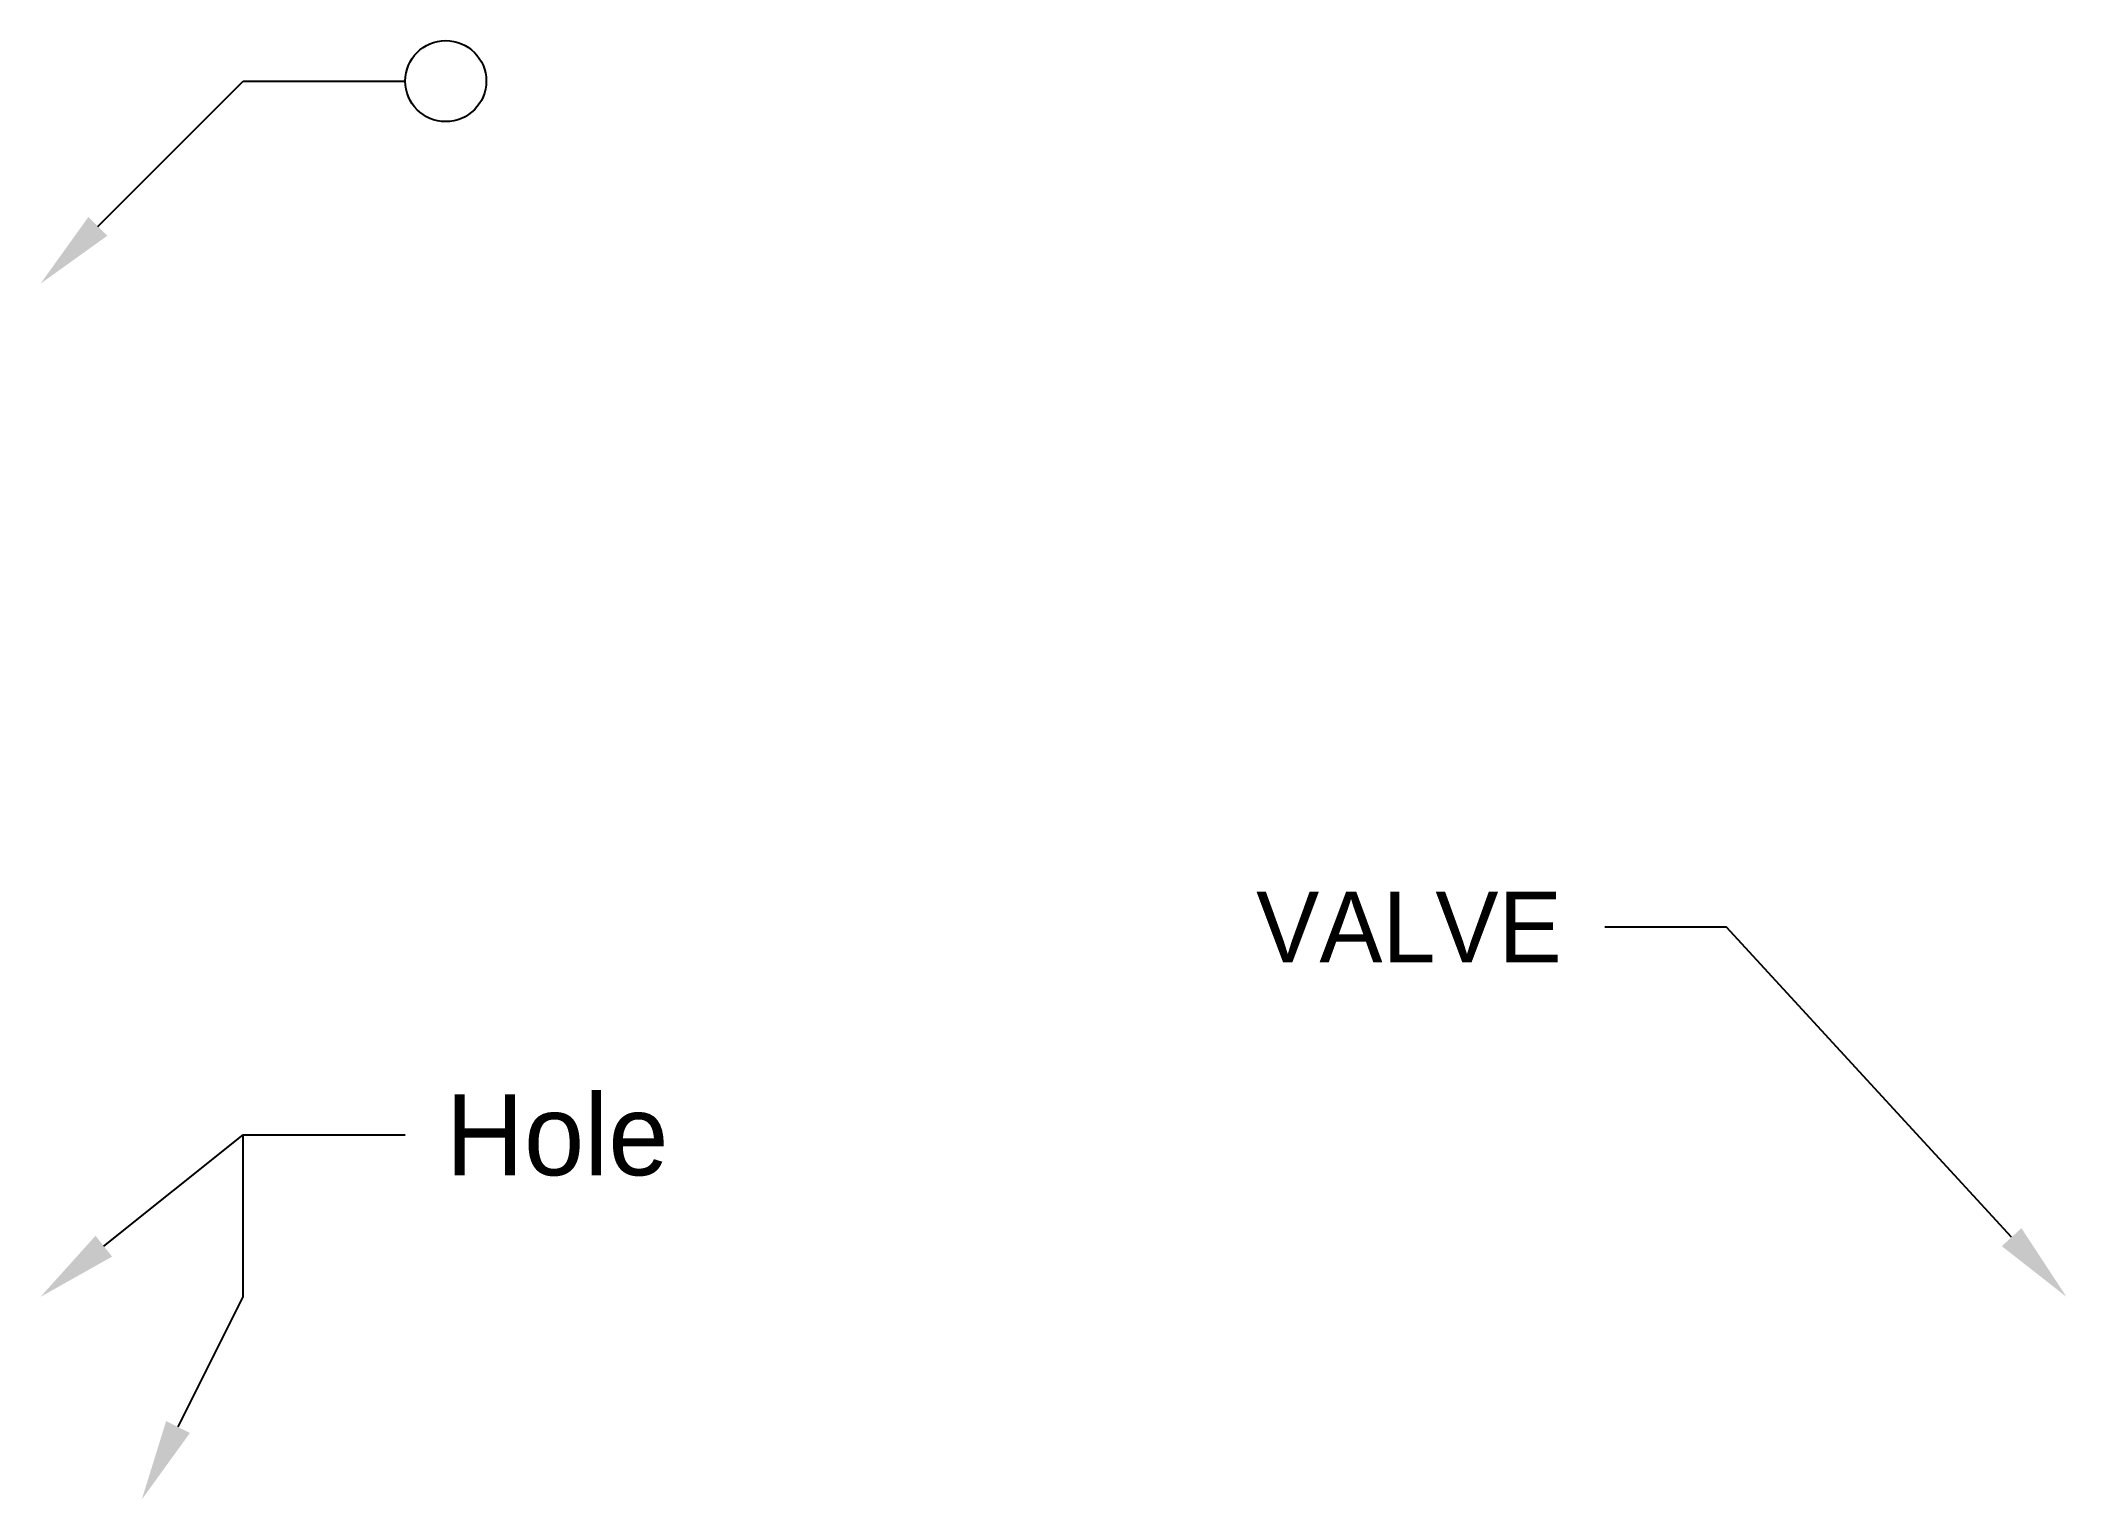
# Model space of a CAD drawing. Header units: metres. Extents: x 0 to 100, y -10 to 62.
import ezdxf
from ezdxf import colors
from ezdxf.entities.mleader import LeaderData, LeaderLine
from ezdxf.math import Vec2, Vec3

# ---------------------------------------------------------------- set-up
doc = ezdxf.new("R2010")
doc.units = ezdxf.units.M
doc.layers.add('NOTES', color=3, linetype='Continuous')
doc.mleader_styles.duplicate_entry("Standard", 'Callout')

# ---------------------------------------------------------------- blocks, each defined once
blk = doc.blocks.new('BALLOON')
blk.add_circle((0, 0), 2)

msp = doc.modelspace()

# ---------------------------------------------------------------- leaders
ml = msp.add_multileader_block('Standard')
ml.set_content('BALLOON')
ml.set_leader_properties(linetype='ByLayer')
ml.build(insert=Vec2(0, 0))
ctx = ml.context
ctx.base_point = Vec3(18, 60)
notes = []
notes.append((ctx, [(0, (1, 1, 0), (10, 60), (1, 0), 8, [(0, [(0, 50)], 0, [])])]))
ctx.block.insert = Vec3(20, 60)
ml = msp.add_multileader_mtext('Callout')
ml.set_content('VALVE')
ml.set_leader_properties(linetype='ByLayer')
ml.build(insert=Vec2(0, 0))
ml.multileader.update_dxf_attribs({"dogleg_length": 6})
ctx = ml.context
ctx.base_point, ctx.char_height, ctx.landing_gap_size = Vec3(58.5, 18.25), 3.5, 1.5
notes.append((ctx, [(0, (1, 1, 0), (83.22, 18.25), (-1, 0), 6, [(0, [(100, 0)], 0, [])])]))
ctx.mtext.insert = Vec3(60, 20)
at = {"layer": 'NOTES'}
ml = msp.add_multileader_mtext('Standard', dxfattribs=at)
ml.set_content('Hole')
ml.set_leader_properties(linetype='ByLayer')
ml.build(insert=Vec2(0, 0))
ctx = ml.context
ctx.base_point = Vec3(18, 8)
notes.append((ctx, [(0, (1, 1, 0), (10, 8), (1, 0), 8, [(0, [(0, 0)], 0, []), (1, [(5, -10), (10, 0)], 0, [])])]))
ctx.mtext.insert = Vec3(20, 10)
for ctx, leaders in notes:
    for number, flags, end, landing, length, lines in leaders:
        leader = LeaderData()
        leader.index, (leader.has_last_leader_line, leader.has_dogleg_vector, leader.attachment_direction) = number, flags
        leader.last_leader_point, leader.dogleg_vector, leader.dogleg_length = Vec3(end), Vec3(landing), length
        for number, points, colour, breaks in lines:
            line = LeaderLine()
            line.index, line.vertices, line.color, line.breaks = number, Vec3.list(points), colors.encode_raw_color(colour), breaks
            leader.lines.append(line)
        ctx.leaders.append(leader)

doc.saveas('drawing.dxf')
